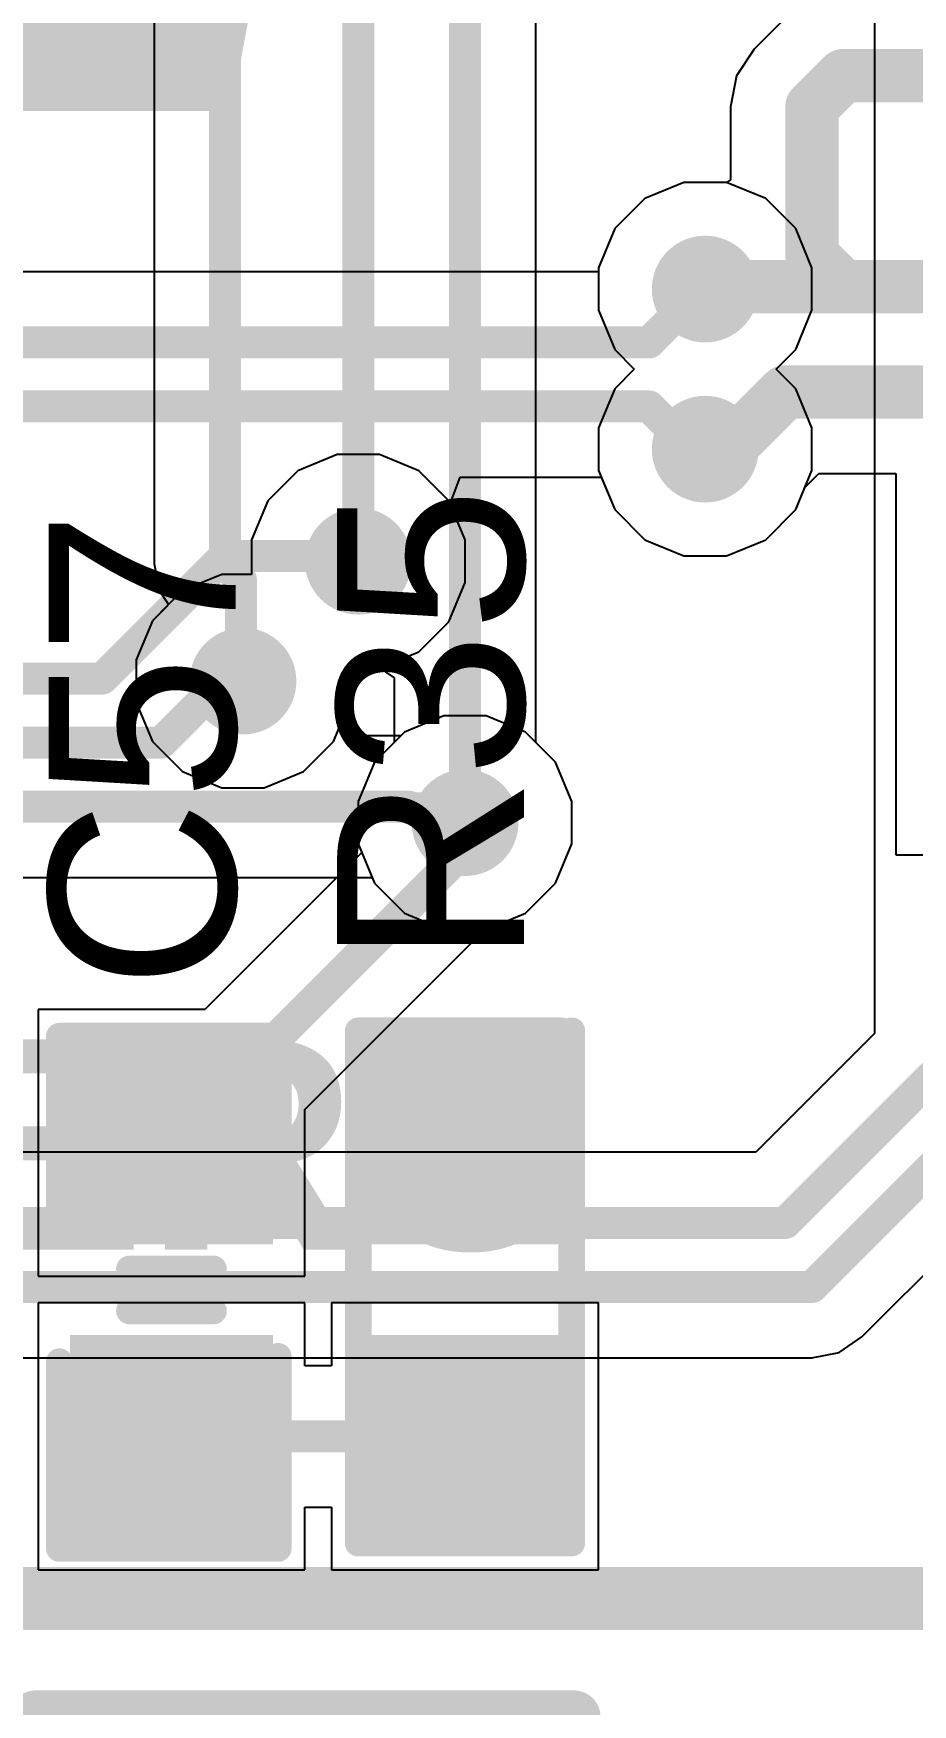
# Model space of a CAD drawing. Header units: inches. Extents: x -1 to 1.07, y -0.9 to 1.08.
# Drawn here: x 0.5091 to 0.6739, y -0.4853 to -0.1721 of the extents above; entities that cross this region are included whole.
import ezdxf

# ---------------------------------------------------------------- set-up
doc = ezdxf.new("R2010")
doc.units = ezdxf.units.IN
doc.header["$MEASUREMENT"] = 0
for name, color, linetype in [('BottomLayer', 5, 'Continuous'), ('MidLayer1', 16, 'Continuous'), ('MidLayer2', 76, 'Continuous'), ('TopLayer', 1, 'Continuous'), ('TopOverlay', 2, 'Continuous'), ('TopPaste', 8, 'Continuous'), ('TopSolder', 216, 'Continuous'), ('ViaHoleLayer', 16, 'Continuous')]:
    doc.layers.add(name, color=color, linetype=linetype)
doc.styles.add('Arial', font='', dxfattribs={"height": 0.2})
doc.styles.add('Arial_Bold', font='', dxfattribs={"height": 0.2})
doc.styles.add('Arial_Bold_Italic', font='', dxfattribs={"height": 0.2})
doc.styles.get('Arial').set_extended_font_data('Arial')
doc.styles.get('Arial_Bold').set_extended_font_data('Arial', bold=True)
doc.styles.get('Arial_Bold_Italic').set_extended_font_data('Arial', italic=True, bold=True)

# ---------------------------------------------------------------- blocks, each defined once
blk = doc.blocks.new('R0603_S_13')
at = {"layer": 'TopLayer'}
for points in [[(-0.015, 0.015), (0.015, 0.015), (0.015, -0.015), (-0.015, -0.015)], [(0.04, 0.015), (0.07, 0.015), (0.07, -0.015), (0.04, -0.015)]]:
    blk.add_hatch(color=1, dxfattribs=at).paths.add_polyline_path(points)
at = {"layer": 'TopPaste'}
for points in [[(-0.015, 0.015), (0.015, 0.015), (0.015, -0.015), (-0.015, -0.015)], [(0.04, 0.015), (0.07, 0.015), (0.07, -0.015), (0.04, -0.015)]]:
    blk.add_hatch(color=8, dxfattribs=at).paths.add_polyline_path(points)
at = {"layer": 'TopSolder'}
for points in [[(-0.019, 0.019), (0.019, 0.019), (0.019, -0.019), (-0.019, -0.019)], [(0.036, 0.019), (0.074, 0.019), (0.074, -0.019), (0.036, -0.019)]]:
    blk.add_hatch(color=216, dxfattribs=at).paths.add_polyline_path(points)
at = {"layer": 'TopOverlay'}
for points in [[(0.075, 0.02, 0.005, 0.005, 0), (-0.021, 0.02, 0.005, 0.005, 0)], [(0.075, -0.01, 0.005, 0.005, 0), (0.075, 0.02, 0.005, 0.005, 0)], [(-0.021, -0.009, 0.005, 0.005, 0), (-0.021, 0.018, 0.005, 0.005, 0)], [(-0.021, -0.02, 0.005, 0.005, 0), (-0.021, -0.009, 0.005, 0.005, 0)], [(0.075, -0.02, 0.005, 0.005, 0), (0.075, -0.01, 0.005, 0.005, 0)], [(-0.021, -0.02, 0.005, 0.005, 0), (0.075, -0.02, 0.005, 0.005, 0)]]:
    blk.add_lwpolyline(points, format="xyseb", dxfattribs=at)
for points in [[(-0.02225, 0.02, 0.0025, 0.0025, 1), (-0.01975, 0.02, 0.0025, 0.0025, 1)], [(0.07375, 0.02, 0.0025, 0.0025, 1), (0.07625, 0.02, 0.0025, 0.0025, 1)], [(0.07375, 0.02, 0.0025, 0.0025, 1), (0.07625, 0.02, 0.0025, 0.0025, 1)], [(-0.02225, 0.018, 0.0025, 0.0025, 1), (-0.01975, 0.018, 0.0025, 0.0025, 1)], [(-0.02225, -0.009, 0.0025, 0.0025, 1), (-0.01975, -0.009, 0.0025, 0.0025, 1)], [(-0.02225, -0.009, 0.0025, 0.0025, 1), (-0.01975, -0.009, 0.0025, 0.0025, 1)], [(0.07375, -0.01, 0.0025, 0.0025, 1), (0.07625, -0.01, 0.0025, 0.0025, 1)], [(0.07375, -0.01, 0.0025, 0.0025, 1), (0.07625, -0.01, 0.0025, 0.0025, 1)], [(-0.02225, -0.02, 0.0025, 0.0025, 1), (-0.01975, -0.02, 0.0025, 0.0025, 1)], [(-0.02225, -0.02, 0.0025, 0.0025, 1), (-0.01975, -0.02, 0.0025, 0.0025, 1)], [(0.07375, -0.02, 0.0025, 0.0025, 1), (0.07625, -0.02, 0.0025, 0.0025, 1)], [(0.07375, -0.02, 0.0025, 0.0025, 1), (0.07625, -0.02, 0.0025, 0.0025, 1)]]:
    blk.add_lwpolyline(points, format="xyseb", close=True, dxfattribs=at)
blk = doc.blocks.new('C0603_S_20')
at = {"layer": 'TopLayer'}
for points in [[(-0.015, 0.015), (0.015, 0.015), (0.015, -0.015), (-0.015, -0.015)], [(0.04, 0.015), (0.07, 0.015), (0.07, -0.015), (0.04, -0.015)]]:
    blk.add_hatch(color=1, dxfattribs=at).paths.add_polyline_path(points)
at = {"layer": 'TopPaste'}
for points in [[(-0.015, 0.015), (0.015, 0.015), (0.015, -0.015), (-0.015, -0.015)], [(0.04, 0.015), (0.07, 0.015), (0.07, -0.015), (0.04, -0.015)]]:
    blk.add_hatch(color=8, dxfattribs=at).paths.add_polyline_path(points)
at = {"layer": 'TopSolder'}
for points in [[(-0.019, 0.019), (0.019, 0.019), (0.019, -0.019), (-0.019, -0.019)], [(0.036, 0.019), (0.074, 0.019), (0.074, -0.019), (0.036, -0.019)]]:
    blk.add_hatch(color=216, dxfattribs=at).paths.add_polyline_path(points)
at = {"layer": 'TopOverlay'}
for points in [[(-0.02, -0.01, 0.005, 0.005, 0), (-0.02, 0.02, 0.005, 0.005, 0)], [(0.015, 0.02, 0.005, 0.005, 0), (-0.02, 0.02, 0.005, 0.005, 0)], [(0.04, 0.02, 0.005, 0.005, 0), (0.076, 0.02, 0.005, 0.005, 0)], [(0.076, -0.011, 0.005, 0.005, 0), (0.076, 0.02, 0.005, 0.005, 0)], [(0.02362, -0.00787, 0.005, 0.005, 0), (0.02362, 0.00787, 0.005, 0.005, 0)], [(0.0315, -0.00787, 0.005, 0.005, 0), (0.0315, 0.00787, 0.005, 0.005, 0)], [(-0.02, -0.021, 0.005, 0.005, 0), (-0.02, -0.01, 0.005, 0.005, 0)], [(0.076, -0.021, 0.005, 0.005, 0), (0.076, -0.011, 0.005, 0.005, 0)], [(-0.02, -0.021, 0.005, 0.005, 0), (0.014, -0.021, 0.005, 0.005, 0)], [(0.076, -0.021, 0.005, 0.005, 0), (0.041, -0.021, 0.005, 0.005, 0)]]:
    blk.add_lwpolyline(points, format="xyseb", dxfattribs=at)
for points in [[(-0.02125, 0.02, 0.0025, 0.0025, 1), (-0.01875, 0.02, 0.0025, 0.0025, 1)], [(-0.02125, 0.02, 0.0025, 0.0025, 1), (-0.01875, 0.02, 0.0025, 0.0025, 1)], [(0.01375, 0.02, 0.0025, 0.0025, 1), (0.01625, 0.02, 0.0025, 0.0025, 1)], [(0.03875, 0.02, 0.0025, 0.0025, 1), (0.04125, 0.02, 0.0025, 0.0025, 1)], [(0.07475, 0.02, 0.0025, 0.0025, 1), (0.07725, 0.02, 0.0025, 0.0025, 1)], [(0.07475, 0.02, 0.0025, 0.0025, 1), (0.07725, 0.02, 0.0025, 0.0025, 1)], [(0.02237, 0.00787, 0.0025, 0.0025, 1), (0.02487, 0.00787, 0.0025, 0.0025, 1)], [(0.03025, 0.00787, 0.0025, 0.0025, 1), (0.03275, 0.00787, 0.0025, 0.0025, 1)], [(0.02237, -0.00787, 0.0025, 0.0025, 1), (0.02487, -0.00787, 0.0025, 0.0025, 1)], [(0.03025, -0.00787, 0.0025, 0.0025, 1), (0.03275, -0.00787, 0.0025, 0.0025, 1)], [(-0.02125, -0.01, 0.0025, 0.0025, 1), (-0.01875, -0.01, 0.0025, 0.0025, 1)], [(-0.02125, -0.01, 0.0025, 0.0025, 1), (-0.01875, -0.01, 0.0025, 0.0025, 1)], [(0.07475, -0.011, 0.0025, 0.0025, 1), (0.07725, -0.011, 0.0025, 0.0025, 1)], [(0.07475, -0.011, 0.0025, 0.0025, 1), (0.07725, -0.011, 0.0025, 0.0025, 1)], [(-0.02125, -0.021, 0.0025, 0.0025, 1), (-0.01875, -0.021, 0.0025, 0.0025, 1)], [(-0.02125, -0.021, 0.0025, 0.0025, 1), (-0.01875, -0.021, 0.0025, 0.0025, 1)], [(0.01275, -0.021, 0.0025, 0.0025, 1), (0.01525, -0.021, 0.0025, 0.0025, 1)], [(0.03975, -0.021, 0.0025, 0.0025, 1), (0.04225, -0.021, 0.0025, 0.0025, 1)], [(0.07475, -0.021, 0.0025, 0.0025, 1), (0.07725, -0.021, 0.0025, 0.0025, 1)], [(0.07475, -0.021, 0.0025, 0.0025, 1), (0.07725, -0.021, 0.0025, 0.0025, 1)]]:
    blk.add_lwpolyline(points, format="xyseb", close=True, dxfattribs=at)
blk = doc.blocks.new('R1206_30')
at = {"layer": 'TopLayer'}
for points in [[(-0.02264, 0.03543), (0.02264, 0.03543), (0.02264, -0.03543), (-0.02264, -0.03543)], [(0.09154, 0.03543), (0.13681, 0.03543), (0.13681, -0.03543), (0.09154, -0.03543)]]:
    blk.add_hatch(color=1, dxfattribs=at).paths.add_polyline_path(points)
at = {"layer": 'TopPaste'}
for points in [[(-0.02264, 0.03543), (0.02264, 0.03543), (0.02264, -0.03543), (-0.02264, -0.03543)], [(0.09154, 0.03543), (0.13681, 0.03543), (0.13681, -0.03543), (0.09154, -0.03543)]]:
    blk.add_hatch(color=8, dxfattribs=at).paths.add_polyline_path(points)
at = {"layer": 'TopSolder'}
for points in [[(-0.02664, 0.03943), (0.02664, 0.03943), (0.02664, -0.03943), (-0.02664, -0.03943)], [(0.08754, 0.03943), (0.14081, 0.03943), (0.14081, -0.03943), (0.08754, -0.03943)]]:
    blk.add_hatch(color=216, dxfattribs=at).paths.add_polyline_path(points)
at = {"layer": 'TopOverlay'}
for points in [[(-0.0374, 0.05039, 0.01, 0.01, 0), (-0.0374, -0.05039, 0.01, 0.01, 0)], [(-0.0374, 0.05039, 0.01, 0.01, 0), (0.00984, 0.05039, 0.01, 0.01, 0)], [(0.10433, 0.05039, 0.01, 0.01, 0), (0.15157, 0.05039, 0.01, 0.01, 0)], [(0.15157, 0.05039, 0.01, 0.01, 0), (0.15157, -0.05039, 0.01, 0.01, 0)], [(-0.0374, -0.05039, 0.01, 0.01, 0), (0.00984, -0.05039, 0.01, 0.01, 0)], [(0.10433, -0.05039, 0.01, 0.01, 0), (0.15157, -0.05039, 0.01, 0.01, 0)]]:
    blk.add_lwpolyline(points, format="xyseb", dxfattribs=at)
for points in [[(-0.0399, 0.05039, 0.005, 0.005, 1), (-0.0349, 0.05039, 0.005, 0.005, 1)], [(-0.0399, 0.05039, 0.005, 0.005, 1), (-0.0349, 0.05039, 0.005, 0.005, 1)], [(0.00734, 0.05039, 0.005, 0.005, 1), (0.01234, 0.05039, 0.005, 0.005, 1)], [(0.10183, 0.05039, 0.005, 0.005, 1), (0.10683, 0.05039, 0.005, 0.005, 1)], [(0.14907, 0.05039, 0.005, 0.005, 1), (0.15407, 0.05039, 0.005, 0.005, 1)], [(0.14907, 0.05039, 0.005, 0.005, 1), (0.15407, 0.05039, 0.005, 0.005, 1)], [(-0.0399, -0.05039, 0.005, 0.005, 1), (-0.0349, -0.05039, 0.005, 0.005, 1)], [(-0.0399, -0.05039, 0.005, 0.005, 1), (-0.0349, -0.05039, 0.005, 0.005, 1)], [(0.00734, -0.05039, 0.005, 0.005, 1), (0.01234, -0.05039, 0.005, 0.005, 1)], [(0.10183, -0.05039, 0.005, 0.005, 1), (0.10683, -0.05039, 0.005, 0.005, 1)], [(0.14907, -0.05039, 0.005, 0.005, 1), (0.15407, -0.05039, 0.005, 0.005, 1)], [(0.14907, -0.05039, 0.005, 0.005, 1), (0.15407, -0.05039, 0.005, 0.005, 1)]]:
    blk.add_lwpolyline(points, format="xyseb", close=True, dxfattribs=at)

msp = doc.modelspace()

# ---------------------------------------------------------------- hatches: boundary and pattern name
at = {"layer": 'BottomLayer'}
h = msp.add_hatch(color=5, dxfattribs=at)
edge = h.paths.add_edge_path()
edge.add_arc((0.635, -0.22), 0.01, 0, 360)
h = msp.add_hatch(color=5, dxfattribs=at)
edge = h.paths.add_edge_path()
edge.add_arc((0.635, -0.25), 0.01, 0, 360)
h = msp.add_hatch(color=5, dxfattribs=at)
edge = h.paths.add_edge_path()
edge.add_arc((0.57, -0.271), 0.01, 0, 360)
h = msp.add_hatch(color=5, dxfattribs=at)
edge = h.paths.add_edge_path()
edge.add_arc((0.5484, -0.29347), 0.01, 0, 360)
h = msp.add_hatch(color=5, dxfattribs=at)
edge = h.paths.add_edge_path()
edge.add_arc((0.59, -0.32), 0.01, 0, 360)
at = {"layer": 'MidLayer1'}
h = msp.add_hatch(color=16, dxfattribs=at)
edge = h.paths.add_edge_path()
edge.add_arc((0.635, -0.22), 0.01, 0, 360)
h = msp.add_hatch(color=16, dxfattribs=at)
edge = h.paths.add_edge_path()
edge.add_arc((0.635, -0.25), 0.01, 0, 360)
h = msp.add_hatch(color=16, dxfattribs=at)
edge = h.paths.add_edge_path()
edge.add_arc((0.57, -0.271), 0.01, 0, 360)
h = msp.add_hatch(color=16, dxfattribs=at)
edge = h.paths.add_edge_path()
edge.add_arc((0.5484, -0.29347), 0.01, 0, 360)
h = msp.add_hatch(color=16, dxfattribs=at)
edge = h.paths.add_edge_path()
edge.add_arc((0.59, -0.32), 0.01, 0, 360)
at = {"layer": 'MidLayer2'}
h = msp.add_hatch(color=76, dxfattribs=at)
edge = h.paths.add_edge_path()
edge.add_arc((0.635, -0.22), 0.01, 0, 360)
h = msp.add_hatch(color=76, dxfattribs=at)
edge = h.paths.add_edge_path()
edge.add_arc((0.635, -0.25), 0.01, 0, 360)
h = msp.add_hatch(color=76, dxfattribs=at)
edge = h.paths.add_edge_path()
edge.add_arc((0.57, -0.271), 0.01, 0, 360)
h = msp.add_hatch(color=76, dxfattribs=at)
edge = h.paths.add_edge_path()
edge.add_arc((0.5484, -0.29347), 0.01, 0, 360)
h = msp.add_hatch(color=76, dxfattribs=at)
edge = h.paths.add_edge_path()
edge.add_arc((0.59, -0.32), 0.01, 0, 360)
at = {"layer": 'TopLayer'}
h = msp.add_hatch(color=1, dxfattribs=at)
edge = h.paths.add_edge_path()
edge.add_arc((0.635, -0.22), 0.01, 0, 360)
h = msp.add_hatch(color=1, dxfattribs=at)
edge = h.paths.add_edge_path()
edge.add_arc((0.635, -0.25), 0.01, 0, 360)
h = msp.add_hatch(color=1, dxfattribs=at)
edge = h.paths.add_edge_path()
edge.add_arc((0.57, -0.271), 0.01, 0, 360)
h = msp.add_hatch(color=1, dxfattribs=at)
edge = h.paths.add_edge_path()
edge.add_arc((0.5484, -0.29347), 0.01, 0, 360)
h = msp.add_hatch(color=1, dxfattribs=at)
edge = h.paths.add_edge_path()
edge.add_arc((0.59, -0.32), 0.01, 0, 360)
at = {"layer": 'ViaHoleLayer'}
h = msp.add_hatch(color=16, dxfattribs=at)
edge = h.paths.add_edge_path()
edge.add_arc((0.635, -0.22), 0.005, 0, 360)
h = msp.add_hatch(color=16, dxfattribs=at)
edge = h.paths.add_edge_path()
edge.add_arc((0.635, -0.25), 0.005, 0, 360)
h = msp.add_hatch(color=16, dxfattribs=at)
edge = h.paths.add_edge_path()
edge.add_arc((0.57, -0.271), 0.005, 0, 360)
h = msp.add_hatch(color=16, dxfattribs=at)
edge = h.paths.add_edge_path()
edge.add_arc((0.5484, -0.29347), 0.005, 0, 360)
h = msp.add_hatch(color=16, dxfattribs=at)
edge = h.paths.add_edge_path()
edge.add_arc((0.59, -0.32), 0.005, 0, 360)

# ---------------------------------------------------------------- linework, layer by layer
at = {"layer": 'BottomLayer'}
for p, q in [((0.66675, 0.51), (0.66675, -0.35951)), ((0.63102, -0.2), (0.62367, -0.20304)), ((0.63898, -0.2), (0.63102, -0.2)), ((0.64633, -0.20304), (0.63898, -0.2)), ((0.62367, -0.20304), (0.61804, -0.20867)), ((0.65196, -0.20867), (0.64633, -0.20304)), ((0.61804, -0.20867), (0.615, -0.21602)), ((0.655, -0.21602), (0.65196, -0.20867)), ((0.615, -0.21602), (0.615, -0.21675)), ((0.655, -0.22398), (0.655, -0.21602)), ((0.615, -0.21675), (0.475, -0.21675)), ((0.65196, -0.23133), (0.655, -0.22398)), ((0.64828, -0.235), (0.65196, -0.23133)), ((0.65196, -0.23867), (0.64828, -0.235)), ((0.655, -0.24602), (0.65196, -0.23867)), ((0.655, -0.25398), (0.655, -0.24602)), ((0.5872, -0.26025), (0.58907, -0.25525)), ((0.58907, -0.25525), (0.61553, -0.25525)), ((0.61553, -0.25525), (0.61804, -0.26133)), ((0.65196, -0.26133), (0.655, -0.25398)), ((0.59, -0.26702), (0.5872, -0.26025)), ((0.61804, -0.26133), (0.62367, -0.26696)), ((0.64633, -0.26696), (0.65196, -0.26133)), ((0.59, -0.27498), (0.59, -0.26702)), ((0.62367, -0.26696), (0.63102, -0.27)), ((0.63898, -0.27), (0.64633, -0.26696)), ((0.63102, -0.27), (0.63898, -0.27)), ((0.58696, -0.28233), (0.59, -0.27498)), ((0.58133, -0.28796), (0.58696, -0.28233)), ((0.57398, -0.291), (0.58133, -0.28796)), ((0.5684, -0.29745), (0.5684, -0.291)), ((0.5684, -0.291), (0.57398, -0.291)), ((0.56752, -0.29959), (0.5684, -0.29745)), ((0.57029, -0.30375), (0.56752, -0.29959)), ((0.58602, -0.3), (0.57867, -0.30304)), ((0.59398, -0.3), (0.58602, -0.3)), ((0.60133, -0.30304), (0.59398, -0.3)), ((0.57797, -0.30375), (0.57029, -0.30375)), ((0.57867, -0.30304), (0.57797, -0.30375)), ((0.60696, -0.30867), (0.60133, -0.30304)), ((0.61, -0.31602), (0.60696, -0.30867)), ((0.61, -0.32398), (0.61, -0.31602)), ((0.60696, -0.33133), (0.61, -0.32398)), ((0.15, -0.33025), (0.5726, -0.33025)), ((0.5726, -0.33025), (0.57304, -0.33133)), ((0.57304, -0.33133), (0.57867, -0.33696)), ((0.60133, -0.33696), (0.60696, -0.33133)), ((0.57867, -0.33696), (0.58602, -0.34)), ((0.59398, -0.34), (0.60133, -0.33696)), ((0.58602, -0.34), (0.59398, -0.34)), ((0.66675, -0.35951), (0.64451, -0.38175)), ((0.64451, -0.38175), (-0.04, -0.38175)), ((0.66437, -0.41637), (0.70137, -0.37937)), ((0.66007, -0.41925), (0.66437, -0.41637)), ((0.655, -0.42025), (0.66007, -0.41925)), ((0.39161, -0.42025), (0.655, -0.42025))]:
    msp.add_line(p, q, dxfattribs=at)
for points in [[(0.62449, -0.23, 0.006, 0.006, 0), (0.63449, -0.22, 0.006, 0.006, 0)], [(0.63449, -0.22, 0.006, 0.006, 0), (0.635, -0.22, 0.006, 0.006, 0)], [(0.475, -0.23, 0.006, 0.006, 0), (0.62449, -0.23, 0.006, 0.006, 0)], [(0.47997, -0.242, 0.006, 0.006, 0), (0.62449, -0.242, 0.006, 0.006, 0)], [(0.62449, -0.242, 0.006, 0.006, 0), (0.63249, -0.25, 0.006, 0.006, 0)], [(0.63249, -0.25, 0.006, 0.006, 0), (0.635, -0.25, 0.006, 0.006, 0)], [(0.522, -0.293, 0.006, 0.006, 0), (0.545, -0.27, 0.006, 0.006, 0)], [(0.545, -0.27, 0.006, 0.006, 0), (0.569, -0.27, 0.006, 0.006, 0)], [(0.569, -0.27, 0.006, 0.006, 0), (0.57, -0.271, 0.006, 0.006, 0)], [(-0.362, -0.293, 0.006, 0.006, 0), (0.522, -0.293, 0.006, 0.006, 0)], [(0.53308, -0.305, 0.006, 0.006, 0), (0.54461, -0.29347, 0.006, 0.006, 0)], [(0.54461, -0.29347, 0.006, 0.006, 0), (0.5484, -0.29347, 0.006, 0.006, 0)], [(-0.37, -0.305, 0.006, 0.006, 0), (0.53308, -0.305, 0.006, 0.006, 0)], [(-0.327, -0.317, 0.006, 0.006, 0), (0.57949, -0.317, 0.006, 0.006, 0)], [(0.57949, -0.317, 0.006, 0.006, 0), (0.57981, -0.31732, 0.006, 0.006, 0)], [(0.57981, -0.31732, 0.006, 0.006, 0), (0.58732, -0.31732, 0.006, 0.006, 0)], [(0.58732, -0.31732, 0.006, 0.006, 0), (0.59, -0.32, 0.006, 0.006, 0)], [(0.65, -0.395, 0.006, 0.006, 0), (0.68, -0.365, 0.006, 0.006, 0)], [(0.655, -0.407, 0.006, 0.006, 0), (0.692, -0.37, 0.006, 0.006, 0)], [(-0.10446, -0.395, 0.006, 0.006, 0), (0.65, -0.395, 0.006, 0.006, 0)], [(-0.11646, -0.407, 0.006, 0.006, 0), (0.655, -0.407, 0.006, 0.006, 0)]]:
    msp.add_lwpolyline(points, format="xyseb", dxfattribs=at)
for points in [[(0.63299, -0.22, 0.003, 0.003, 1), (0.63599, -0.22, 0.003, 0.003, 1)], [(0.63299, -0.22, 0.003, 0.003, 1), (0.63599, -0.22, 0.003, 0.003, 1)], [(0.6335, -0.22, 0.003, 0.003, 1), (0.6365, -0.22, 0.003, 0.003, 1)], [(0.62299, -0.23, 0.003, 0.003, 1), (0.62599, -0.23, 0.003, 0.003, 1)], [(0.62299, -0.23, 0.003, 0.003, 1), (0.62599, -0.23, 0.003, 0.003, 1)], [(0.62299, -0.242, 0.003, 0.003, 1), (0.62599, -0.242, 0.003, 0.003, 1)], [(0.62299, -0.242, 0.003, 0.003, 1), (0.62599, -0.242, 0.003, 0.003, 1)], [(0.63099, -0.25, 0.003, 0.003, 1), (0.63399, -0.25, 0.003, 0.003, 1)], [(0.63099, -0.25, 0.003, 0.003, 1), (0.63399, -0.25, 0.003, 0.003, 1)], [(0.6335, -0.25, 0.003, 0.003, 1), (0.6365, -0.25, 0.003, 0.003, 1)], [(0.5435, -0.27, 0.003, 0.003, 1), (0.5465, -0.27, 0.003, 0.003, 1)], [(0.5435, -0.27, 0.003, 0.003, 1), (0.5465, -0.27, 0.003, 0.003, 1)], [(0.5675, -0.27, 0.003, 0.003, 1), (0.5705, -0.27, 0.003, 0.003, 1)], [(0.5675, -0.27, 0.003, 0.003, 1), (0.5705, -0.27, 0.003, 0.003, 1)], [(0.5685, -0.271, 0.003, 0.003, 1), (0.5715, -0.271, 0.003, 0.003, 1)], [(0.5205, -0.293, 0.003, 0.003, 1), (0.5235, -0.293, 0.003, 0.003, 1)], [(0.5205, -0.293, 0.003, 0.003, 1), (0.5235, -0.293, 0.003, 0.003, 1)], [(0.54311, -0.29347, 0.003, 0.003, 1), (0.54611, -0.29347, 0.003, 0.003, 1)], [(0.54311, -0.29347, 0.003, 0.003, 1), (0.54611, -0.29347, 0.003, 0.003, 1)], [(0.5469, -0.29347, 0.003, 0.003, 1), (0.5499, -0.29347, 0.003, 0.003, 1)], [(0.53158, -0.305, 0.003, 0.003, 1), (0.53458, -0.305, 0.003, 0.003, 1)], [(0.53158, -0.305, 0.003, 0.003, 1), (0.53458, -0.305, 0.003, 0.003, 1)], [(0.57799, -0.317, 0.003, 0.003, 1), (0.58099, -0.317, 0.003, 0.003, 1)], [(0.57799, -0.317, 0.003, 0.003, 1), (0.58099, -0.317, 0.003, 0.003, 1)], [(0.57831, -0.31732, 0.003, 0.003, 1), (0.58131, -0.31732, 0.003, 0.003, 1)], [(0.57831, -0.31732, 0.003, 0.003, 1), (0.58131, -0.31732, 0.003, 0.003, 1)], [(0.58582, -0.31732, 0.003, 0.003, 1), (0.58882, -0.31732, 0.003, 0.003, 1)], [(0.58582, -0.31732, 0.003, 0.003, 1), (0.58882, -0.31732, 0.003, 0.003, 1)], [(0.5885, -0.32, 0.003, 0.003, 1), (0.5915, -0.32, 0.003, 0.003, 1)], [(0.6485, -0.395, 0.003, 0.003, 1), (0.6515, -0.395, 0.003, 0.003, 1)], [(0.6485, -0.395, 0.003, 0.003, 1), (0.6515, -0.395, 0.003, 0.003, 1)], [(0.6535, -0.407, 0.003, 0.003, 1), (0.6565, -0.407, 0.003, 0.003, 1)], [(0.6535, -0.407, 0.003, 0.003, 1), (0.6565, -0.407, 0.003, 0.003, 1)]]:
    msp.add_lwpolyline(points, format="xyseb", close=True, dxfattribs=at)
at = {"layer": 'MidLayer1'}
for p, q in [((0.63102, -0.2), (0.62367, -0.20304)), ((0.63898, -0.2), (0.63102, -0.2)), ((0.64633, -0.20304), (0.63898, -0.2)), ((0.62367, -0.20304), (0.61804, -0.20867)), ((0.65196, -0.20867), (0.64633, -0.20304)), ((0.61804, -0.20867), (0.615, -0.21602)), ((0.655, -0.21602), (0.65196, -0.20867)), ((0.615, -0.21602), (0.615, -0.22398)), ((0.655, -0.22398), (0.655, -0.21602)), ((0.615, -0.22398), (0.61804, -0.23133)), ((0.65196, -0.23133), (0.655, -0.22398)), ((0.61804, -0.23133), (0.62172, -0.235)), ((0.64828, -0.235), (0.65196, -0.23133)), ((0.62172, -0.235), (0.61804, -0.23867)), ((0.65196, -0.23867), (0.64828, -0.235)), ((0.61804, -0.23867), (0.615, -0.24602)), ((0.655, -0.24602), (0.65196, -0.23867)), ((0.615, -0.24602), (0.615, -0.25398)), ((0.655, -0.25398), (0.655, -0.24602)), ((0.56602, -0.251), (0.55867, -0.25404)), ((0.57398, -0.251), (0.56602, -0.251)), ((0.58133, -0.25404), (0.57398, -0.251)), ((0.55867, -0.25404), (0.55304, -0.25967)), ((0.58696, -0.25967), (0.58133, -0.25404)), ((0.615, -0.25398), (0.61804, -0.26133)), ((0.65196, -0.26133), (0.655, -0.25398)), ((0.55304, -0.25967), (0.55, -0.26702)), ((0.59, -0.26702), (0.58696, -0.25967)), ((0.61804, -0.26133), (0.62367, -0.26696)), ((0.64633, -0.26696), (0.65196, -0.26133)), ((0.55, -0.26702), (0.55, -0.27347)), ((0.59, -0.27498), (0.59, -0.26702)), ((0.62367, -0.26696), (0.63102, -0.27)), ((0.63898, -0.27), (0.64633, -0.26696)), ((0.63102, -0.27), (0.63898, -0.27)), ((0.54442, -0.27347), (0.53707, -0.27651)), ((0.55, -0.27347), (0.54442, -0.27347)), ((0.58696, -0.28233), (0.59, -0.27498)), ((0.53707, -0.27651), (0.53145, -0.28214)), ((0.53145, -0.28214), (0.5284, -0.28949)), ((0.58133, -0.28796), (0.58696, -0.28233)), ((0.57398, -0.291), (0.58133, -0.28796)), ((0.5284, -0.28949), (0.5284, -0.29745)), ((0.5684, -0.29745), (0.5684, -0.291)), ((0.5684, -0.291), (0.57398, -0.291)), ((0.5284, -0.29745), (0.53145, -0.3048)), ((0.56536, -0.3048), (0.5684, -0.29745)), ((0.58602, -0.3), (0.57867, -0.30304)), ((0.59398, -0.3), (0.58602, -0.3)), ((0.60133, -0.30304), (0.59398, -0.3)), ((0.57867, -0.30304), (0.57304, -0.30867)), ((0.60696, -0.30867), (0.60133, -0.30304)), ((0.53145, -0.3048), (0.53707, -0.31042)), ((0.55973, -0.31042), (0.56536, -0.3048)), ((0.57304, -0.30867), (0.57, -0.31602)), ((0.61, -0.31602), (0.60696, -0.30867)), ((0.53707, -0.31042), (0.54442, -0.31347)), ((0.55238, -0.31347), (0.55973, -0.31042)), ((0.54442, -0.31347), (0.55238, -0.31347)), ((0.57, -0.31602), (0.57, -0.32398)), ((0.61, -0.32398), (0.61, -0.31602)), ((0.57, -0.32398), (0.57304, -0.33133)), ((0.60696, -0.33133), (0.61, -0.32398)), ((0.57304, -0.33133), (0.57867, -0.33696)), ((0.60133, -0.33696), (0.60696, -0.33133)), ((0.57867, -0.33696), (0.58602, -0.34)), ((0.59398, -0.34), (0.60133, -0.33696)), ((0.58602, -0.34), (0.59398, -0.34))]:
    msp.add_line(p, q, dxfattribs=at)
at = {"layer": 'MidLayer2'}
for p, q in [((0.63102, -0.2), (0.62367, -0.20304)), ((0.63898, -0.2), (0.63102, -0.2)), ((0.64633, -0.20304), (0.63898, -0.2)), ((0.62367, -0.20304), (0.61804, -0.20867)), ((0.65196, -0.20867), (0.64633, -0.20304)), ((0.61804, -0.20867), (0.615, -0.21602)), ((0.655, -0.21602), (0.65196, -0.20867)), ((0.615, -0.21602), (0.615, -0.22398)), ((0.655, -0.22398), (0.655, -0.21602)), ((0.615, -0.22398), (0.61804, -0.23133)), ((0.65196, -0.23133), (0.655, -0.22398)), ((0.61804, -0.23133), (0.62172, -0.235)), ((0.64828, -0.235), (0.65196, -0.23133)), ((0.62172, -0.235), (0.61804, -0.23867)), ((0.65196, -0.23867), (0.64828, -0.235)), ((0.61804, -0.23867), (0.615, -0.24602)), ((0.655, -0.24602), (0.65196, -0.23867)), ((0.615, -0.24602), (0.615, -0.25398)), ((0.655, -0.25398), (0.655, -0.24602)), ((0.56602, -0.251), (0.55867, -0.25404)), ((0.57398, -0.251), (0.56602, -0.251)), ((0.58133, -0.25404), (0.57398, -0.251)), ((0.55867, -0.25404), (0.55304, -0.25967)), ((0.58696, -0.25967), (0.58133, -0.25404)), ((0.615, -0.25398), (0.61804, -0.26133)), ((0.65196, -0.26133), (0.655, -0.25398)), ((0.55304, -0.25967), (0.55, -0.26702)), ((0.59, -0.26702), (0.58696, -0.25967)), ((0.61804, -0.26133), (0.62367, -0.26696)), ((0.64633, -0.26696), (0.65196, -0.26133)), ((0.55, -0.26702), (0.55, -0.27347)), ((0.59, -0.27498), (0.59, -0.26702)), ((0.62367, -0.26696), (0.63102, -0.27)), ((0.63898, -0.27), (0.64633, -0.26696)), ((0.63102, -0.27), (0.63898, -0.27)), ((0.54442, -0.27347), (0.53707, -0.27651)), ((0.55, -0.27347), (0.54442, -0.27347)), ((0.58696, -0.28233), (0.59, -0.27498)), ((0.53707, -0.27651), (0.53145, -0.28214)), ((0.53145, -0.28214), (0.5284, -0.28949)), ((0.58133, -0.28796), (0.58696, -0.28233)), ((0.57398, -0.291), (0.58133, -0.28796)), ((0.5284, -0.28949), (0.5284, -0.29745)), ((0.5684, -0.29745), (0.5684, -0.291)), ((0.5684, -0.291), (0.57398, -0.291)), ((0.5284, -0.29745), (0.53145, -0.3048)), ((0.56536, -0.3048), (0.5684, -0.29745)), ((0.58602, -0.3), (0.57867, -0.30304)), ((0.59398, -0.3), (0.58602, -0.3)), ((0.60133, -0.30304), (0.59398, -0.3)), ((0.57867, -0.30304), (0.57304, -0.30867)), ((0.60696, -0.30867), (0.60133, -0.30304)), ((0.53145, -0.3048), (0.53707, -0.31042)), ((0.55973, -0.31042), (0.56536, -0.3048)), ((0.57304, -0.30867), (0.57, -0.31602)), ((0.61, -0.31602), (0.60696, -0.30867)), ((0.53707, -0.31042), (0.54442, -0.31347)), ((0.55238, -0.31347), (0.55973, -0.31042)), ((0.54442, -0.31347), (0.55238, -0.31347)), ((0.57, -0.31602), (0.57, -0.32398)), ((0.61, -0.32398), (0.61, -0.31602)), ((0.57, -0.32398), (0.57304, -0.33133)), ((0.60696, -0.33133), (0.61, -0.32398)), ((0.57304, -0.33133), (0.57867, -0.33696)), ((0.60133, -0.33696), (0.60696, -0.33133)), ((0.57867, -0.33696), (0.58602, -0.34)), ((0.59398, -0.34), (0.60133, -0.33696)), ((0.58602, -0.34), (0.59398, -0.34))]:
    msp.add_line(p, q, dxfattribs=at)
at = {"layer": 'TopLayer'}
for p, q in [((0.60325, -0.30497), (0.60325, -0.12746)), ((0.53175, -0.13303), (0.53175, -0.27147)), ((0.65004, -0.16919), (0.64419, -0.17504)), ((0.64419, -0.17504), (0.64087, -0.18001)), ((0.64087, -0.18001), (0.63971, -0.18586)), ((0.63971, -0.18586), (0.63971, -0.19951)), ((0.63102, -0.2), (0.62367, -0.20304)), ((0.63898, -0.2), (0.63102, -0.2)), ((0.63971, -0.19951), (0.63898, -0.2)), ((0.62367, -0.20304), (0.61804, -0.20867)), ((0.61804, -0.20867), (0.615, -0.21602)), ((0.615, -0.21602), (0.615, -0.22398)), ((0.615, -0.22398), (0.61804, -0.23133)), ((0.61804, -0.23133), (0.62172, -0.235)), ((0.62172, -0.235), (0.61804, -0.23867)), ((0.61804, -0.23867), (0.615, -0.24602)), ((0.615, -0.24602), (0.615, -0.25398)), ((0.615, -0.25398), (0.61804, -0.26133)), ((0.65367, -0.2572), (0.65631, -0.25455)), ((0.65631, -0.25455), (0.6707, -0.25455)), ((0.6707, -0.25455), (0.6707, -0.25516)), ((0.6707, -0.25516), (0.6707, -0.25516)), ((0.6707, -0.25516), (0.6707, -0.26272)), ((0.65196, -0.26133), (0.65367, -0.2572)), ((0.61804, -0.26133), (0.62367, -0.26696)), ((0.64633, -0.26696), (0.65196, -0.26133)), ((0.6707, -0.26272), (0.6707, -0.26272)), ((0.6707, -0.26272), (0.6707, -0.29453)), ((0.62367, -0.26696), (0.63102, -0.27)), ((0.63898, -0.27), (0.64633, -0.26696)), ((0.53175, -0.27147), (0.53275, -0.27654)), ((0.63102, -0.27), (0.63898, -0.27)), ((0.53275, -0.27654), (0.53447, -0.27911)), ((0.53447, -0.27911), (0.53145, -0.28214)), ((0.53145, -0.28214), (0.5284, -0.28949)), ((0.5284, -0.28949), (0.5284, -0.29745)), ((0.5684, -0.29745), (0.5684, -0.291)), ((0.5684, -0.291), (0.57398, -0.291)), ((0.57398, -0.291), (0.57675, -0.29285)), ((0.57675, -0.29285), (0.57675, -0.30497)), ((0.5284, -0.29745), (0.53145, -0.3048)), ((0.56536, -0.3048), (0.5684, -0.29745)), ((0.6707, -0.29453), (0.6707, -0.29453)), ((0.6707, -0.29453), (0.6707, -0.31422)), ((0.53145, -0.3048), (0.53707, -0.31042)), ((0.55973, -0.31042), (0.56536, -0.3048)), ((0.57675, -0.30497), (0.57304, -0.30867)), ((0.60696, -0.30867), (0.60325, -0.30497)), ((0.57304, -0.30867), (0.57, -0.31602)), ((0.61, -0.31602), (0.60696, -0.30867)), ((0.53707, -0.31042), (0.54442, -0.31347)), ((0.55238, -0.31347), (0.55973, -0.31042)), ((0.54442, -0.31347), (0.55238, -0.31347)), ((0.57, -0.31602), (0.57, -0.32398)), ((0.61, -0.32398), (0.61, -0.31602)), ((0.6707, -0.31422), (0.67071, -0.31422)), ((0.67071, -0.31422), (0.67071, -0.32602)), ((0.57067, -0.32559), (0.54126, -0.355)), ((0.57, -0.32398), (0.57067, -0.32559)), ((0.60696, -0.33133), (0.61, -0.32398)), ((0.67071, -0.32602), (0.74189, -0.32602)), ((0.60133, -0.33696), (0.60696, -0.33133)), ((0.59398, -0.34), (0.60133, -0.33696)), ((0.56, -0.37374), (0.59374, -0.34)), ((0.59374, -0.34), (0.59398, -0.34)), ((0.54126, -0.355), (0.51, -0.355)), ((0.51, -0.355), (0.51, -0.405)), ((0.56, -0.405), (0.56, -0.37374)), ((0.51, -0.405), (0.56, -0.405)), ((0.56, -0.41), (0.51, -0.41)), ((0.51, -0.41), (0.51, -0.46)), ((0.56, -0.42175), (0.56, -0.41)), ((0.615, -0.41), (0.565, -0.41)), ((0.565, -0.41), (0.565, -0.42175)), ((0.615, -0.46), (0.615, -0.41)), ((0.565, -0.42175), (0.56, -0.42175)), ((0.56, -0.46), (0.56, -0.44825)), ((0.56, -0.44825), (0.565, -0.44825)), ((0.565, -0.44825), (0.565, -0.46)), ((0.51, -0.46), (0.56, -0.46)), ((0.565, -0.46), (0.615, -0.46))]:
    msp.add_line(p, q, dxfattribs=at)
for points in [[(0.59, -0.32, 0.006, 0.006, 0), (0.59, -0.12197, 0.006, 0.006, 0)], [(0.57, -0.271, 0.006, 0.006, 0), (0.57, -0.125, 0.006, 0.006, 0)], [(0.545, -0.27147, 0.006, 0.006, 0), (0.545, -0.13303, 0.006, 0.006, 0)], [(0.655, -0.18586, 0.01, 0.01, 0), (0.66086, -0.18, 0.01, 0.01, 0)], [(0.66086, -0.18, 0.01, 0.01, 0), (0.7061, -0.18, 0.01, 0.01, 0)], [(0.655, -0.21371, 0.01, 0.01, 0), (0.655, -0.18586, 0.01, 0.01, 0)], [(0.655, -0.21371, 0.01, 0.01, 0), (0.66086, -0.21957, 0.01, 0.01, 0)], [(0.635, -0.22, 0.01, 0.01, 0), (0.63543, -0.21957, 0.01, 0.01, 0)], [(0.63543, -0.21957, 0.01, 0.01, 0), (0.66086, -0.21957, 0.01, 0.01, 0)], [(0.66086, -0.21957, 0.01, 0.01, 0), (0.70629, -0.21957, 0.01, 0.01, 0)], [(0.64115, -0.24809, 0.01, 0.01, 0), (0.64998, -0.23926, 0.01, 0.01, 0)], [(0.64998, -0.23926, 0.01, 0.01, 0), (0.70629, -0.23926, 0.01, 0.01, 0)], [(0.635, -0.25, 0.01, 0.01, 0), (0.63691, -0.24809, 0.01, 0.01, 0)], [(0.63691, -0.24809, 0.01, 0.01, 0), (0.64115, -0.24809, 0.01, 0.01, 0)], [(0.545, -0.27147, 0.006, 0.006, 0), (0.548, -0.27447, 0.006, 0.006, 0)], [(0.548, -0.29307, 0.006, 0.006, 0), (0.548, -0.27447, 0.006, 0.006, 0)], [(0.548, -0.29307, 0.006, 0.006, 0), (0.5484, -0.29347, 0.006, 0.006, 0)], [(0.58732, -0.32268, 0.006, 0.006, 0), (0.59, -0.32, 0.006, 0.006, 0)], [(0.58732, -0.32768, 0.006, 0.006, 0), (0.58732, -0.32268, 0.006, 0.006, 0)], [(0.535, -0.38, 0.006, 0.006, 0), (0.58732, -0.32768, 0.006, 0.006, 0)], [(0.535, -0.435, 0.006, 0.006, 0), (0.59, -0.435, 0.006, 0.006, 0)]]:
    msp.add_lwpolyline(points, format="xyseb", dxfattribs=at)
for points in [[(0.65836, -0.18, 0.005, 0.005, 1), (0.66336, -0.18, 0.005, 0.005, 1)], [(0.65836, -0.18, 0.005, 0.005, 1), (0.66336, -0.18, 0.005, 0.005, 1)], [(0.6525, -0.18586, 0.005, 0.005, 1), (0.6575, -0.18586, 0.005, 0.005, 1)], [(0.6525, -0.18586, 0.005, 0.005, 1), (0.6575, -0.18586, 0.005, 0.005, 1)], [(0.6525, -0.21371, 0.005, 0.005, 1), (0.6575, -0.21371, 0.005, 0.005, 1)], [(0.6525, -0.21371, 0.005, 0.005, 1), (0.6575, -0.21371, 0.005, 0.005, 1)], [(0.6325, -0.22, 0.005, 0.005, 1), (0.6375, -0.22, 0.005, 0.005, 1)], [(0.63293, -0.21957, 0.005, 0.005, 1), (0.63793, -0.21957, 0.005, 0.005, 1)], [(0.63293, -0.21957, 0.005, 0.005, 1), (0.63793, -0.21957, 0.005, 0.005, 1)], [(0.65836, -0.21957, 0.005, 0.005, 1), (0.66336, -0.21957, 0.005, 0.005, 1)], [(0.65836, -0.21957, 0.005, 0.005, 1), (0.66336, -0.21957, 0.005, 0.005, 1)], [(0.65836, -0.21957, 0.005, 0.005, 1), (0.66336, -0.21957, 0.005, 0.005, 1)], [(0.64748, -0.23926, 0.005, 0.005, 1), (0.65248, -0.23926, 0.005, 0.005, 1)], [(0.64748, -0.23926, 0.005, 0.005, 1), (0.65248, -0.23926, 0.005, 0.005, 1)], [(0.63441, -0.24809, 0.005, 0.005, 1), (0.63941, -0.24809, 0.005, 0.005, 1)], [(0.63441, -0.24809, 0.005, 0.005, 1), (0.63941, -0.24809, 0.005, 0.005, 1)], [(0.63865, -0.24809, 0.005, 0.005, 1), (0.64365, -0.24809, 0.005, 0.005, 1)], [(0.63865, -0.24809, 0.005, 0.005, 1), (0.64365, -0.24809, 0.005, 0.005, 1)], [(0.6325, -0.25, 0.005, 0.005, 1), (0.6375, -0.25, 0.005, 0.005, 1)], [(0.5435, -0.27147, 0.003, 0.003, 1), (0.5465, -0.27147, 0.003, 0.003, 1)], [(0.5435, -0.27147, 0.003, 0.003, 1), (0.5465, -0.27147, 0.003, 0.003, 1)], [(0.5685, -0.271, 0.003, 0.003, 1), (0.5715, -0.271, 0.003, 0.003, 1)], [(0.5465, -0.27447, 0.003, 0.003, 1), (0.5495, -0.27447, 0.003, 0.003, 1)], [(0.5465, -0.27447, 0.003, 0.003, 1), (0.5495, -0.27447, 0.003, 0.003, 1)], [(0.5465, -0.29307, 0.003, 0.003, 1), (0.5495, -0.29307, 0.003, 0.003, 1)], [(0.5465, -0.29307, 0.003, 0.003, 1), (0.5495, -0.29307, 0.003, 0.003, 1)], [(0.5469, -0.29347, 0.003, 0.003, 1), (0.5499, -0.29347, 0.003, 0.003, 1)], [(0.5885, -0.32, 0.003, 0.003, 1), (0.5915, -0.32, 0.003, 0.003, 1)], [(0.5885, -0.32, 0.003, 0.003, 1), (0.5915, -0.32, 0.003, 0.003, 1)], [(0.58582, -0.32268, 0.003, 0.003, 1), (0.58882, -0.32268, 0.003, 0.003, 1)], [(0.58582, -0.32268, 0.003, 0.003, 1), (0.58882, -0.32268, 0.003, 0.003, 1)], [(0.58582, -0.32768, 0.003, 0.003, 1), (0.58882, -0.32768, 0.003, 0.003, 1)], [(0.58582, -0.32768, 0.003, 0.003, 1), (0.58882, -0.32768, 0.003, 0.003, 1)], [(0.5335, -0.38, 0.003, 0.003, 1), (0.5365, -0.38, 0.003, 0.003, 1)], [(0.5335, -0.435, 0.003, 0.003, 1), (0.5365, -0.435, 0.003, 0.003, 1)], [(0.5885, -0.435, 0.003, 0.003, 1), (0.5915, -0.435, 0.003, 0.003, 1)]]:
    msp.add_lwpolyline(points, format="xyseb", close=True, dxfattribs=at)
at = {"layer": 'TopOverlay'}
msp.add_lwpolyline([(0.49055, -0.46535, 0.01181, 0.01181, 0), (0.96417, -0.46535, 0.01181, 0.01181, 0)], format="xyseb", dxfattribs=at)

# ---------------------------------------------------------------- block references
for name, p, rotation in [('R0603_S_13', (0.59, -0.38), 270), ('C0603_S_20', (0.535, -0.38), 270), ('R1206_30', (0.56, -0.63917), 90)]:
    msp.add_blockref(name, p, dxfattribs=dict(rotation=rotation))

# ---------------------------------------------------------------- texts
for s, height, style, p in [('H', 0.3937, 'Arial_Bold_Italic', (0.21325, -0.18661)), ('LINUX-H-ZERO', 0.0393701, 'Arial_Bold', (0.2185, -0.39998))]:
    msp.add_text(s, height=height, dxfattribs=dict(at, style=style)).set_placement(p)
at = {"layer": 'TopOverlay', "style": 'Arial'}
for s, p in [('R35', (0.60103, -0.34677)), ('C57', (0.54701, -0.35116))]:
    msp.add_text(s, height=0.035, rotation=90, dxfattribs=at).set_placement(p)

doc.saveas('drawing.dxf')
